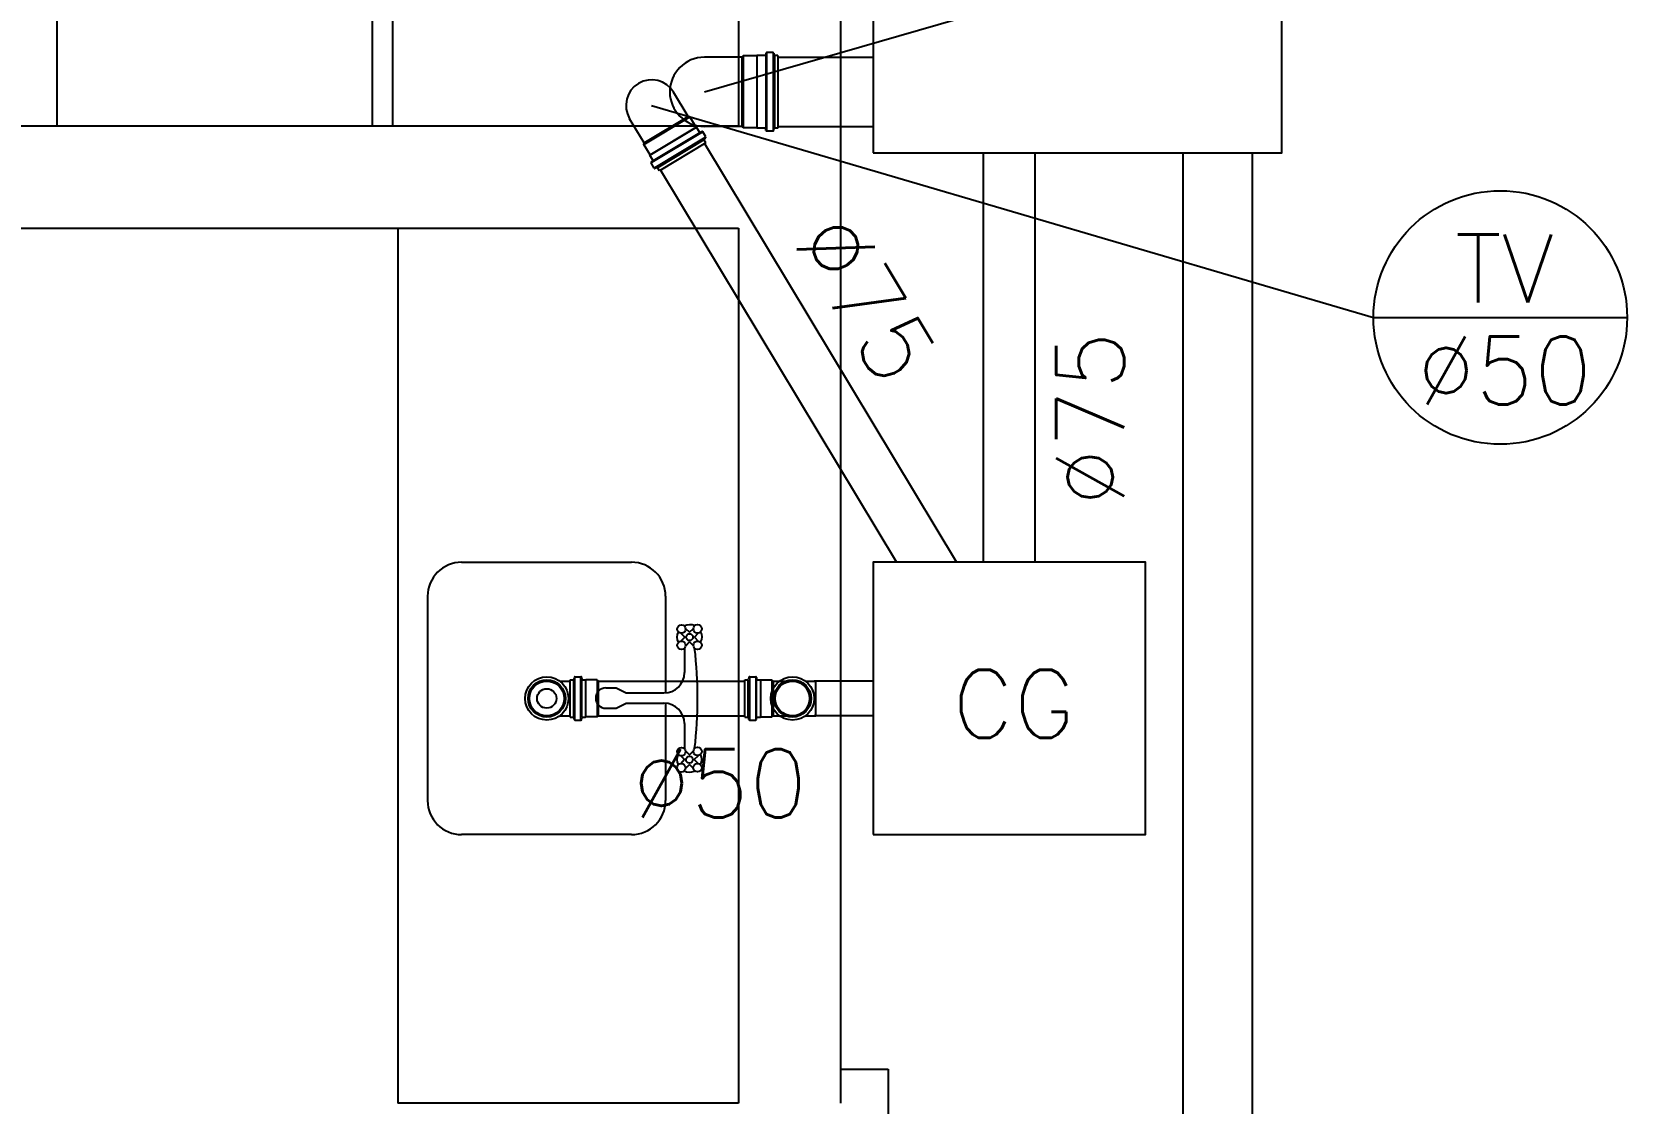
# Model space of a CAD drawing. Extents: x 241 to 398, y 106 to 179.
# Drawn here: x 252.008 to 254.35, y 135.732 to 137.305 of the extents above; entities that cross this region are included whole.
import ezdxf
from ezdxf.enums import TextEntityAlignment as Align

# ---------------------------------------------------------------- set-up
doc = ezdxf.new("R2010")
doc.units = 0
doc.layers.get('0').update_dxf_attribs({"linetype": 'CONTINUOUS'})
for name, color, linetype in [('ALVVISTA', 8, 'CONTINUOUS'), ('COTAS', 7, 'CONTINUOUS'), ('TIGRECAD', 2, 'CONTINUOUS'), ('TINTERNO', 7, 'CONTINUOUS')]:
    doc.layers.add(name, color=color, linetype=linetype)
doc.styles.add('ROMANS', font='romans.shx')

msp = doc.modelspace()

# ---------------------------------------------------------------- linework, layer by layer
for p, q in [((252.8379, 136.3532), (252.8211, 136.3532)), ((252.8379, 136.3532), (252.8379, 136.3532)), ((252.8379, 136.299), (252.8211, 136.299))]:
    msp.add_line(p, q)
at = {"color": 4, "elevation": -3.35}
msp.add_lwpolyline([(253.243, 137.1272), (253.843, 137.1272), (253.843, 137.7272), (253.243, 137.7272)], close=True, dxfattribs=at)
at = {"color": 4}
msp.add_lwpolyline([(253.243, 136.1261), (253.643, 136.1261), (253.643, 136.5261), (253.243, 136.5261)], close=True, dxfattribs=at)
at = {"layer": 'ALVVISTA'}
for p, q in [((252.0452, 137.1669, -3.35), (252.0452, 137.9669, -3.35)), ((253.0452, 137.5669, -3.35), (253.0452, 137.1669, -3.35)), ((253.1952, 137.5669, -3.35), (253.1952, 137.0919, -3.35)), ((252.5074, 137.5169, -3.35), (252.5074, 137.1669, -3.35)), ((252.5374, 137.5169, -3.35), (252.5374, 137.1669, -3.35)), ((251.0452, 137.1669, -3.35), (253.0452, 137.1669, -3.35)), ((253.1952, 137.0919, -3.35), (253.1952, 135.7319, -3.35)), ((251.0452, 137.0169, -3.35), (253.0452, 137.0169, -3.35)), ((252.5452, 137.0169, -3.35), (252.5452, 135.7319, -3.35)), ((253.0452, 137.0169, -3.35), (253.0452, 135.7319, -3.35)), ((252.6388, 136.5261), (252.8882, 136.5261)), ((252.5888, 136.4761), (252.5888, 136.1761)), ((252.9382, 136.4761), (252.9382, 136.3342)), ((252.9676, 136.429), (252.9734, 136.4232)), ((252.9734, 136.4232), (252.9792, 136.429)), ((252.9663, 136.4161), (252.9605, 136.4103)), ((252.9606, 136.4219), (252.9663, 136.4161)), ((252.9734, 136.4091), (252.9675, 136.4031)), ((252.9734, 136.4091), (252.9791, 136.4034)), ((252.9805, 136.4161), (252.9867, 136.4223)), ((252.9805, 136.4161), (252.9862, 136.4104)), ((252.9659, 136.3994), (252.9659, 136.3641)), ((252.8506, 136.3416), (252.8656, 136.3416)), ((252.8656, 136.3416), (252.8806, 136.3341)), ((252.8806, 136.3341), (252.9359, 136.3341)), ((252.8506, 136.3116), (252.8656, 136.3116)), ((252.8656, 136.3116), (252.8806, 136.3191)), ((252.8806, 136.3191), (252.9359, 136.3191)), ((252.9382, 136.319), (252.9382, 136.1761)), ((252.9659, 136.2891), (252.9659, 136.253)), ((252.9605, 136.2419), (252.9662, 136.2362)), ((252.9675, 136.249), (252.9733, 136.2432)), ((252.9733, 136.2432), (252.9791, 136.249)), ((252.9804, 136.2362), (252.9866, 136.2423)), ((252.9662, 136.2362), (252.9604, 136.2303)), ((252.9733, 136.2291), (252.9674, 136.2232)), ((252.9733, 136.2291), (252.979, 136.2234)), ((252.9804, 136.2362), (252.9861, 136.2304)), ((252.8882, 136.1261), (252.6388, 136.1261)), ((253.1952, 135.7819, -3.35), (253.2652, 135.7819, -3.35)), ((253.2652, 135.7819, -3.35), (253.2652, 134.1819, -3.35)), ((253.0452, 135.7319, -3.35), (252.5452, 135.7319, -3.35))]:
    msp.add_line(p, q, dxfattribs=at)
for centre, radius in [((252.9615, 136.428), 0.0062), ((252.9853, 136.4284), 0.0062), ((252.9614, 136.4041), 0.0062), ((252.9734, 136.4161), 0.00508), ((252.9852, 136.4042), 0.0062), ((252.7638, 136.3261), 0.0143), ((252.9614, 136.248), 0.0062), ((252.9733, 136.2361), 0.00508), ((252.9852, 136.2484), 0.0062), ((252.9613, 136.2242), 0.0062), ((252.9851, 136.2243), 0.0062)]:
    msp.add_circle(centre, radius, dxfattribs=at)
for centre, radius, start, end in [((252.6388, 136.4761), 0.05, 90, 180), ((252.8882, 136.4761), 0.05, 0, 90), ((252.9737, 136.4114), 0.0229, 71.7256, 109.7467), ((252.9706, 136.4161), 0.0156, 151.2823, 208.7177), ((252.9765, 136.4166), 0.0153, 329.5718, 30.4282), ((252.3513, 136.3263), 0.6339, 353.3445, 6.6555), ((252.9359, 136.3641), 0.03, 270, 360), ((252.8506, 136.3266), 0.015, 90, 270), ((252.9359, 136.2891), 0.03, 360, 90), ((252.9705, 136.2362), 0.0156, 151.2823, 208.7177), ((252.9764, 136.2366), 0.0153, 329.5718, 30.4282), ((252.9732, 136.2367), 0.0188, 245.2462, 293.3183), ((252.6388, 136.1761), 0.05, 180, 270), ((252.8882, 136.1761), 0.05, 270, 0)]:
    msp.add_arc(centre, radius, start, end, dxfattribs=at)
at = {"layer": 'COTAS', "color": 1}
for p, q in [((252.9952, 137.2169, -3.35), (254.0531, 137.5223)), ((252.9178, 137.1969, -3.35), (253.9776, 136.8855)), ((253.9776, 136.8855), (254.3499, 136.8855))]:
    msp.add_line(p, q, dxfattribs=at)
msp.add_circle((254.1638, 136.8855), 0.1862, dxfattribs=at)
at = {"layer": 'TIGRECAD'}
for p, q in [((253.0523, 137.2699, -3.35), (253.0501, 137.2677, -3.35)), ((253.0523, 137.2699, -3.35), (253.0523, 137.1639, -3.35)), ((253.0721, 137.2699, -3.35), (253.0523, 137.2699, -3.35)), ((253.0723, 137.2701, -3.35), (253.0721, 137.2699, -3.35)), ((253.0723, 137.2701, -3.35), (253.0723, 137.1636, -3.35)), ((253.0844, 137.2701, -3.35), (253.0723, 137.2701, -3.35)), ((253.0856, 137.2736, -3.35), (253.0854, 137.271, -3.35)), ((253.0961, 137.2745, -3.35), (253.0866, 137.2745, -3.35)), ((253.0866, 137.2735, -3.35), (253.0866, 137.1602, -3.35)), ((253.0961, 137.2735, -3.35), (253.0961, 137.1602, -3.35)), ((253.0971, 137.2738, -3.35), (253.0978, 137.2709, -3.35)), ((253.1032, 137.2701, -3.35), (253.0988, 137.2701, -3.35)), ((253.1032, 137.2701, -3.35), (253.1032, 137.1636, -3.35)), ((253.0501, 137.2677, -3.35), (252.9952, 137.2677, -3.35)), ((253.1032, 137.2677, -3.35), (253.243, 137.2677, -3.35)), ((252.9715, 137.1808, -3.35), (252.9501, 137.2163, -3.35)), ((252.9068, 137.1419, -3.35), (252.8854, 137.1774, -3.35)), ((252.9062, 137.1394, -3.35), (252.974, 137.1802, -3.35)), ((252.974, 137.1802, -3.35), (252.9715, 137.1808, -3.35)), ((252.9831, 137.165, -3.35), (252.974, 137.1802, -3.35)), ((252.9154, 137.1242, -3.35), (252.9831, 137.165, -3.35)), ((252.992, 137.1575, -3.35), (252.9178, 137.1129, -3.35)), ((252.9835, 137.1649, -3.35), (252.9831, 137.165, -3.35)), ((252.9878, 137.1576, -3.35), (252.9835, 137.1649, -3.35)), ((252.9891, 137.1573, -3.35), (252.9915, 137.1584, -3.35)), ((252.9974, 137.1506, -3.35), (252.9928, 137.1581, -3.35)), ((253.0501, 137.1661, -3.35), (252.9952, 137.1661, -3.35)), ((253.0523, 137.1639, -3.35), (253.0501, 137.1661, -3.35)), ((253.0721, 137.1639, -3.35), (253.0523, 137.1639, -3.35)), ((253.0723, 137.1636, -3.35), (253.0721, 137.1639, -3.35)), ((253.0844, 137.1636, -3.35), (253.0723, 137.1636, -3.35)), ((253.0856, 137.1601, -3.35), (253.0854, 137.1627, -3.35)), ((253.0961, 137.1592, -3.35), (253.0866, 137.1592, -3.35)), ((253.0971, 137.16, -3.35), (253.0978, 137.1629, -3.35)), ((253.1032, 137.1636, -3.35), (253.0988, 137.1636, -3.35)), ((253.1032, 137.1661, -3.35), (253.243, 137.1661, -3.35)), ((252.9062, 137.1394, -3.35), (252.9068, 137.1419, -3.35)), ((252.9154, 137.1242, -3.35), (252.9062, 137.1394, -3.35)), ((252.9965, 137.15, -3.35), (252.9223, 137.1054, -3.35)), ((252.9973, 137.142, -3.35), (252.9291, 137.101, -3.35)), ((252.9973, 137.142, -3.35), (252.9949, 137.1459, -3.35)), ((252.995, 137.1471, -3.35), (252.9972, 137.1494, -3.35)), ((252.9955, 137.1409, -3.35), (253.3655, 136.5261, -3.35)), ((252.9153, 137.1239, -3.35), (252.9154, 137.1242, -3.35)), ((252.9196, 137.1166, -3.35), (252.9153, 137.1239, -3.35)), ((252.9214, 137.1049, -3.35), (252.9169, 137.1124, -3.35)), ((252.9194, 137.1153, -3.35), (252.9172, 137.1137, -3.35)), ((252.9256, 137.1053, -3.35), (252.9226, 137.1044, -3.35)), ((252.9291, 137.101, -3.35), (252.9267, 137.1049, -3.35)), ((253.4052, 136.5261), (253.4052, 137.1272, -3.35)), ((253.4807, 136.5261), (253.4807, 137.1272, -3.35)), ((253.6978, 137.1272, -3.35), (253.6978, 131.7572, -3.35)), ((253.7994, 137.1272, -3.35), (253.7994, 131.7572, -3.35)), ((252.9308, 137.102, -3.35), (253.2774, 136.5261, -3.35)), ((252.8043, 136.3571), (252.8035, 136.3542)), ((252.8052, 136.3579), (252.814, 136.3579)), ((252.8052, 136.2953), (252.8052, 136.3569)), ((252.814, 136.2953), (252.814, 136.3569)), ((252.815, 136.357), (252.8152, 136.3543)), ((253.0607, 136.3571), (253.0599, 136.3542)), ((253.0617, 136.3579), (253.0705, 136.3579)), ((253.0617, 136.2953), (253.0617, 136.3569)), ((253.0712, 136.2953), (253.0712, 136.3569)), ((253.0715, 136.357), (253.0717, 136.3543)), ((252.783, 136.3514), (252.7981, 136.3514)), ((252.7981, 136.2987), (252.7981, 136.3534)), ((252.7981, 136.3534), (252.8025, 136.3534)), ((252.8162, 136.3534), (252.8209, 136.3534)), ((252.8209, 136.3534), (252.8211, 136.3532)), ((252.8379, 136.3532), (252.8396, 136.3514)), ((252.8396, 136.3514), (253.0546, 136.3514)), ((252.8396, 136.3007), (252.8396, 136.3514)), ((253.0546, 136.2987), (253.0546, 136.3534)), ((253.0546, 136.3534), (253.059, 136.3534)), ((253.0727, 136.3534), (253.0774, 136.3534)), ((253.0774, 136.3534), (253.0776, 136.3532)), ((253.0776, 136.3532), (253.0944, 136.3532)), ((253.0776, 136.3532), (253.0776, 136.2989)), ((253.0944, 136.3532), (253.0944, 136.2989)), ((253.0944, 136.3532), (253.0962, 136.3514)), ((253.0962, 136.3514), (253.1246, 136.3514)), ((253.1438, 136.3514), (253.1589, 136.3514)), ((253.243, 136.3514, -1.4605), (253.1564, 136.3514)), ((252.783, 136.3007), (252.7981, 136.3007)), ((252.7981, 136.2987), (252.8025, 136.2987)), ((252.8043, 136.295), (252.8035, 136.298)), ((252.8052, 136.2943), (252.814, 136.2943)), ((252.815, 136.2952), (252.8152, 136.2978)), ((252.8162, 136.2987), (252.8209, 136.2987)), ((252.8209, 136.2987), (252.8211, 136.299)), ((252.8379, 136.299), (252.8396, 136.3007)), ((252.8396, 136.3007), (253.0546, 136.3007)), ((253.0546, 136.2987), (253.059, 136.2987)), ((253.0607, 136.295), (253.0599, 136.298)), ((253.0617, 136.2943), (253.0705, 136.2943)), ((253.0715, 136.2952), (253.0717, 136.2978)), ((253.0727, 136.2987), (253.0774, 136.2987)), ((253.0774, 136.2987), (253.0776, 136.2989)), ((253.0776, 136.2989), (253.0944, 136.2989)), ((253.0944, 136.2989), (253.0962, 136.3007)), ((253.0962, 136.3007), (253.1246, 136.3007)), ((253.1438, 136.3007), (253.1589, 136.3007)), ((253.243, 136.3007, -1.4605), (253.1564, 136.3007))]:
    msp.add_line(p, q, dxfattribs=at)
for centre, radius in [((252.7638, 136.3261), 0.0318), ((253.1246, 136.3261), 0.0318), ((252.7638, 136.3261), 0.0274), ((253.1246, 136.3261), 0.0274)]:
    msp.add_circle(centre, radius, dxfattribs=at)
for centre, radius, start, end in [((253.0844, 137.2711, -3.35), 0.001, 270, 355), ((253.0866, 137.2735, -3.35), 0.001, 90, 175), ((253.0961, 137.2735, -3.35), 0.001, 15, 90), ((253.0988, 137.2711, -3.35), 0.001, 195, 270), ((252.9952, 137.2169, -3.35), 0.0508, 90, 270), ((252.9178, 137.1969, -3.35), 0.0377, 31.0368, 211.0368), ((252.9887, 137.1582, -3.35), 0.001, 211.0368, 296.0368), ((252.992, 137.1575, -3.35), 0.001, 31.0368, 116.0368), ((253.0844, 137.1626, -3.35), 0.001, 5, 90), ((253.0866, 137.1602, -3.35), 0.001, 185, 270), ((253.0961, 137.1602, -3.35), 0.001, 270, 345), ((253.0988, 137.1626, -3.35), 0.001, 90, 165), ((252.9958, 137.1464, -3.35), 0.001, 136.0368, 211.0368), ((252.9965, 137.15, -3.35), 0.001, 316.0368, 31.0368), ((252.9178, 137.1129, -3.35), 0.001, 126.0368, 211.0368), ((252.9188, 137.1161, -3.35), 0.001, 306.0368, 31.0368), ((252.9223, 137.1054, -3.35), 0.001, 211.0368, 286.0368), ((252.9259, 137.1043, -3.35), 0.001, 31.0368, 106.0368), ((252.8052, 136.3569), 0.001, 90, 165), ((252.814, 136.3569), 0.001, 5, 90), ((253.0617, 136.3569), 0.001, 90, 165), ((253.0705, 136.3569), 0.001, 5, 90), ((252.8025, 136.3544), 0.001, 270, 345), ((252.8162, 136.3544), 0.001, 185, 270), ((253.059, 136.3544), 0.001, 270, 345), ((253.0727, 136.3544), 0.001, 185, 270), ((253.1246, 136.3261), 0.0254, 270, 90), ((252.8025, 136.2977), 0.001, 15, 90), ((252.8052, 136.2953), 0.001, 195, 270), ((252.814, 136.2953), 0.001, 270, 355), ((252.8162, 136.2977), 0.001, 90, 175), ((253.059, 136.2977), 0.001, 15, 90), ((253.0617, 136.2953), 0.001, 195, 270), ((253.0705, 136.2953), 0.001, 270, 355), ((253.0727, 136.2977), 0.001, 90, 175)]:
    msp.add_arc(centre, radius, start, end, dxfattribs=at)
at = {"layer": 'TINTERNO'}
for p, q in [((253.0721, 137.2699, -3.35), (253.0721, 137.1639, -3.35)), ((253.0853, 137.2701, -3.35), (253.0853, 137.1636, -3.35)), ((253.098, 137.2701, -3.35), (253.098, 137.1636, -3.35)), ((253.0501, 137.2677, -3.35), (253.0501, 137.1661, -3.35)), ((252.9068, 137.1419, -3.35), (252.9715, 137.1808, -3.35)), ((252.9153, 137.1239, -3.35), (252.9835, 137.1649, -3.35)), ((252.9883, 137.1569, -3.35), (252.9201, 137.1158, -3.35)), ((252.9945, 137.1466, -3.35), (252.9263, 137.1055, -3.35)), ((252.7981, 136.3007), (252.7981, 136.3514)), ((252.8033, 136.2987), (252.8033, 136.3534)), ((252.8153, 136.2987), (252.8153, 136.3534)), ((252.8209, 136.3534), (252.8209, 136.2987)), ((252.8211, 136.299), (252.8211, 136.3532)), ((252.8379, 136.3532), (252.8379, 136.299)), ((253.0597, 136.2987), (253.0597, 136.3534)), ((253.0718, 136.2987), (253.0718, 136.3534)), ((253.0774, 136.3534), (253.0774, 136.2987)), ((253.0962, 136.3514), (253.0962, 136.3007)), ((253.1589, 136.3007), (253.1589, 136.3514))]:
    msp.add_line(p, q, dxfattribs=at)
for centre in [(252.7638, 136.3261), (253.1246, 136.3261)]:
    msp.add_circle(centre, 0.0256, dxfattribs=at)

# ---------------------------------------------------------------- texts
at = {"layer": 'TINTERNO', "style": 'ROMANS'}
for rotation, p in [(301.0368, (253.164, 136.8727)), (90, (253.6417, 136.7368))]:
    msp.add_text('%%c75', height=0.1, rotation=rotation, dxfattribs=at).set_placement(p, align=Align.BOTTOM_CENTER)
for s, p in [('TV', (254.17, 136.8774)), ('%%c50', (254.17, 136.7277)), ('CG', (253.4493, 136.2383, -1.0813)), ('%%c50', (253.0179, 136.1215))]:
    msp.add_text(s, height=0.1, dxfattribs=at).set_placement(p, align=Align.BOTTOM_CENTER)

doc.saveas('drawing.dxf')
